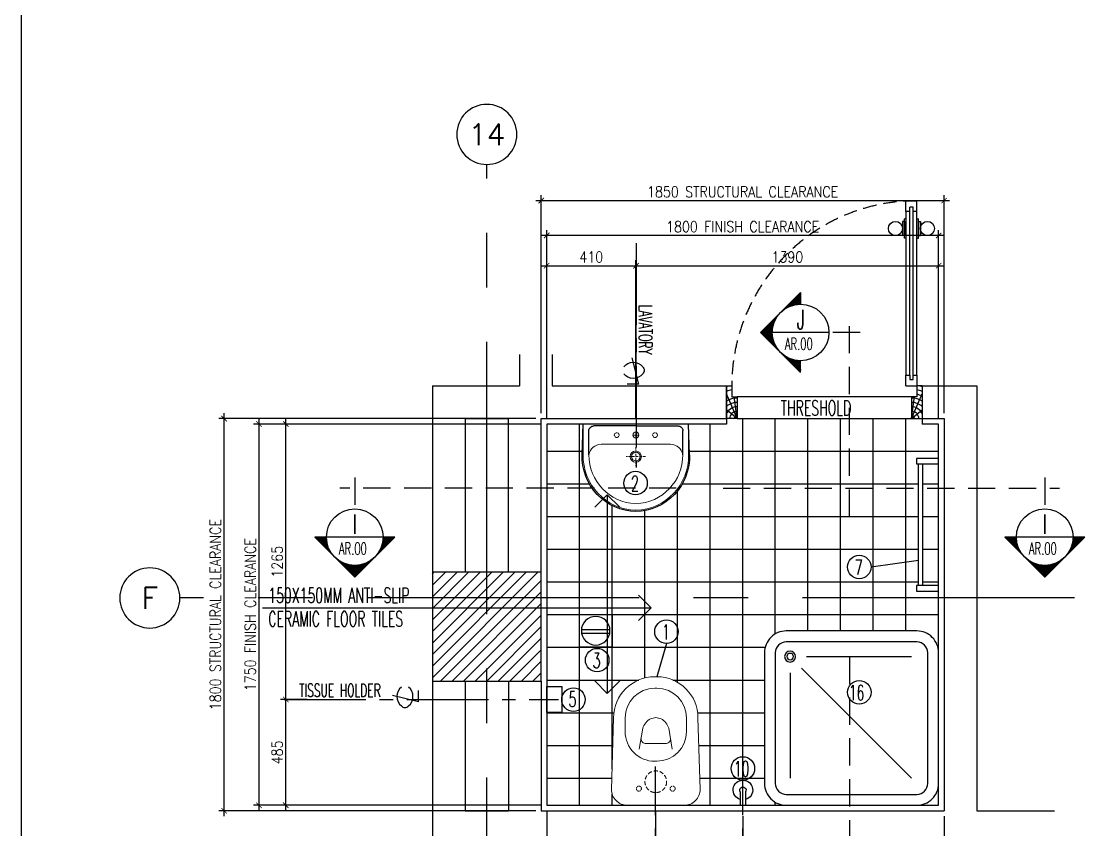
# Model space of a CAD drawing. Extents: x -233600 to -204723, y 196485 to 216410.
# Drawn here: x -233600 to -228716, y 205221 to 208932 of the extents above; entities that cross this region are included whole.
import ezdxf
from ezdxf.enums import TextEntityAlignment as Align

# ---------------------------------------------------------------- set-up
doc = ezdxf.new("R2010")
doc.units = 0
doc.header["$LTSCALE"] = 500
doc.header["$MEASUREMENT"] = 0
for name, pattern in [('CENTER2', [1.125, 0.75, -0.125, 0.125, -0.125]), ('CENTERX2', [4, 2.5, -0.5, 0.5, -0.5]), ('DASHED', [0.75, 0.5, -0.25]), ('HIDDEN', [0.375, 0.25, -0.125]), ('HIDDEN2', [0.1875, 0.125, -0.0625])]:
    doc.linetypes.add(name, pattern=pattern)
doc.layers.get('0').update_dxf_attribs({"linetype": 'CONTINUOUS'})
doc.layers.get('DEFPOINTS').update_dxf_attribs({"linetype": 'CONTINUOUS'})
for name, color, linetype in [('2', 2, 'CONTINUOUS'), ('ARCDIMR', 4, 'CONTINUOUS'), ('AX-CR', 2, 'CONTINUOUS'), ('AX-TXT', 2, 'CONTINUOUS'), ('AXES', 11, 'CENTERX2'), ('AXIS', 11, 'CENTER2'), ('COL', 5, 'CONTINUOUS'), ('DIM-NEW', 4, 'CONTINUOUS'), ('Dimout', 4, 'CONTINUOUS'), ('DOOR', 2, 'CONTINUOUS'), ('DW', 7, 'CONTINUOUS'), ('ELE', 3, 'CONTINUOUS'), ('ELEV-MARK', 6, 'CONTINUOUS'), ('FIX', 2, 'CONTINUOUS'), ('HAT', 8, 'CONTINUOUS'), ('JUMP', 2, 'CONTINUOUS'), ('Plaster', 7, 'CONTINUOUS'), ('Tile', 5, 'CONTINUOUS'), ('TITLE', 1, 'CONTINUOUS'), ('TXT', 2, 'CONTINUOUS'), ('WALL', 6, 'CONTINUOUS'), ('WallPartition', 2, 'CONTINUOUS')]:
    doc.layers.add(name, color=color, linetype=linetype)
doc.styles.add('DIM', font='simplex.shx', dxfattribs={"width": 0.85})
doc.styles.add('ROMANS', font='romans.shx', dxfattribs={"width": 0.6})
doc.dimstyles.new('DIM1-25', dxfattribs={"dimscale": 25, "dimtxt": 2, "dimasz": 1, "dimexe": 1, "dimexo": 1, "dimgap": 0.6, "dimtad": 1, "dimdec": 0, "dimdsep": 46, "dimtxsty": 'DIM', "dimblk1": 'ARCHTICK', "dimblk2": 'ARCHTICK', "dimsah": 1, "dimcen": 0.09, "dimdle": 1, "dimclrd": 256, "dimclrt": 2, "dimadec": 0, "dimazin": 0, "dimtfac": 1, "dimtdec": 0, "dimtix": 1, "dimtmove": 1, "dimatfit": 3, "dimldrblk": 'ARCHTICK', "dimfxl": 0, "dimtvp": 2, "dimtolj": 1, "dimtzin": 0, "dimarcsym": 0})

# ---------------------------------------------------------------- blocks, each defined once
blk = doc.blocks.new('A0-BOX')
at = {"layer": 'TITLE'}
blk.add_line((0, 79.7), (0, 0), dxfattribs=at)
blk = doc.blocks.new('_ARCHTICK')
at = {"color": 0, "linetype": 'ByBlock', "const_width": 0.15}
blk.add_lwpolyline([(-0.5, -0.5), (0.5, 0.5)], dxfattribs=at)
blk = doc.blocks.new('*D93')
at = {"layer": 'DEFPOINTS', "color": 0}
for p in [(-230287.2, 205307.9), (-229362.2, 205307.9), (-229362.2, 204415.2)]:
    blk.add_point(p, dxfattribs=at)
at = {"layer": 'Dimout', "color": 0, "lineweight": -2}
for p, q in [((-230287.2, 205282.9), (-230287.2, 204390.2)), ((-229362.2, 205282.9), (-229362.2, 204390.2))]:
    blk.add_line(p, q, dxfattribs=at)
at = {"layer": 'Dimout', "lineweight": -2}
blk.add_line((-230312.2, 204415.2), (-229337.2, 204415.2), dxfattribs=at)
at = {"layer": 'Dimout', "lineweight": -2, "xscale": 25, "yscale": 25, "zscale": 25, "rotation": 180}
blk.add_blockref('_ARCHTICK', (-230287.2, 204415.2), dxfattribs=at)
at = {"layer": 'Dimout', "lineweight": -2, "xscale": 25, "yscale": 25, "zscale": 25}
blk.add_blockref('_ARCHTICK', (-229362.2, 204415.2), dxfattribs=at)
at = {"layer": 'Dimout', "color": 2, "insert": (-229824.7, 204455.2), "char_height": 50, "attachment_point": 5, "style": 'DIM'}
blk.add_mtext('\\A1;925', dxfattribs=at)
blk = doc.blocks.new('*D88')
at = {"layer": 'DEFPOINTS', "color": 0}
for p in [(-229387.2, 207809.6), (-230776.7, 207082.9), (-229387.2, 207082.9)]:
    blk.add_point(p, dxfattribs=at)
at = {"layer": 'Dimout', "lineweight": -2}
blk.add_line((-230801.7, 207809.6), (-229362.2, 207809.6), dxfattribs=at)
at = {"layer": 'Dimout', "color": 0, "lineweight": -2}
for p, q in [((-230776.7, 207107.9), (-230776.7, 207834.6)), ((-229387.2, 207107.9), (-229387.2, 207834.6))]:
    blk.add_line(p, q, dxfattribs=at)
at = {"layer": 'Dimout', "lineweight": -2, "xscale": 25, "yscale": 25, "zscale": 25, "rotation": 180}
blk.add_blockref('_ARCHTICK', (-230776.7, 207809.6), dxfattribs=at)
at = {"layer": 'Dimout', "lineweight": -2, "xscale": 25, "yscale": 25, "zscale": 25}
blk.add_blockref('_ARCHTICK', (-229387.2, 207809.6), dxfattribs=at)
at = {"layer": 'Dimout', "color": 2, "insert": (-230081.9, 207849.6), "char_height": 50, "attachment_point": 5, "style": 'DIM'}
blk.add_mtext('\\A1;1390', dxfattribs=at)
blk = doc.blocks.new('*D85')
at = {"layer": 'DEFPOINTS', "color": 0}
for p in [(-231187.2, 207948.6), (-231187.2, 207082.9), (-229387.2, 207082.9)]:
    blk.add_point(p, dxfattribs=at)
at = {"layer": 'Dimout', "lineweight": -2}
blk.add_line((-229362.2, 207948.6), (-231212.2, 207948.6), dxfattribs=at)
at = {"layer": 'Dimout', "color": 0, "lineweight": -2}
for p, q in [((-231187.2, 207107.9), (-231187.2, 207973.6)), ((-229387.2, 207107.9), (-229387.2, 207973.6))]:
    blk.add_line(p, q, dxfattribs=at)
at = {"layer": 'Dimout', "lineweight": -2, "xscale": 25, "yscale": 25, "zscale": 25, "rotation": 180}
blk.add_blockref('_ARCHTICK', (-231187.2, 207948.6), dxfattribs=at)
at = {"layer": 'Dimout', "lineweight": -2, "xscale": 25, "yscale": 25, "zscale": 25}
blk.add_blockref('_ARCHTICK', (-229387.2, 207948.6), dxfattribs=at)
at = {"layer": 'Dimout', "color": 2, "insert": (-230287.2, 207988.6), "char_height": 50, "attachment_point": 5, "style": 'DIM'}
blk.add_mtext('\\A1;1800 FINISH CLEARANCE', dxfattribs=at)
blk = doc.blocks.new('*D86')
at = {"layer": 'DEFPOINTS', "color": 0}
for p in [(-229362.2, 208108.6), (-231212.2, 207107.9), (-229362.2, 207107.9)]:
    blk.add_point(p, dxfattribs=at)
at = {"layer": 'Dimout', "lineweight": -2}
blk.add_line((-231237.2, 208108.6), (-229337.2, 208108.6), dxfattribs=at)
at = {"layer": 'Dimout', "color": 0, "lineweight": -2}
for p, q in [((-231212.2, 207132.9), (-231212.2, 208133.6)), ((-229362.2, 207132.9), (-229362.2, 208133.6))]:
    blk.add_line(p, q, dxfattribs=at)
at = {"layer": 'Dimout', "lineweight": -2, "xscale": 25, "yscale": 25, "zscale": 25, "rotation": 180}
blk.add_blockref('_ARCHTICK', (-231212.2, 208108.6), dxfattribs=at)
at = {"layer": 'Dimout', "lineweight": -2, "xscale": 25, "yscale": 25, "zscale": 25}
blk.add_blockref('_ARCHTICK', (-229362.2, 208108.6), dxfattribs=at)
at = {"layer": 'Dimout', "color": 2, "insert": (-230287.2, 208148.6), "char_height": 50, "attachment_point": 5, "style": 'DIM'}
blk.add_mtext('\\A1;1850 STRUCTURAL CLEARANCE', dxfattribs=at)
blk = doc.blocks.new('DOOR90')
at = {"layer": 'DOOR', "color": 0, "linetype": 'ByBlock'}
for p, q in [((-150, 0), (-150, -25)), ((-150, 0), (0, 0)), ((0, -50), (0, 0)), ((-1000, -25), (-1000, -75)), ((-1000, -75), (-1000, -25)), ((-950, -25), (-1000, -25)), ((-970, -42), (-970, -58)), ((-950, -42), (-970, -42)), ((-950, -25), (-950, -42)), ((-917.6, -25), (-917.6, -17.8)), ((-827.6, -17.8), (-917.6, -17.8)), ((-905, -17.8), (-905, -8.8)), ((-905, -8.8), (-840.2, -8.8)), ((-905, -17.8), (-840.2, -17.8)), ((-840.2, -17.8), (-840.2, -8.8)), ((-827.6, -25), (-827.6, -17.8)), ((-200, -42), (-200, -25)), ((-200, -25), (-150, -25)), ((-180, -42), (-200, -42)), ((-180, -58), (-180, -42)), ((-150, -75), (-150, -25)), ((-150, -25), (-100, -25)), ((-100, -25), (-100, -50)), ((-950, -75), (-1000, -75)), ((-950, -58), (-970, -58)), ((-950, -58), (-950, -75)), ((-917.6, -75), (-917.6, -82.2)), ((-827.6, -82.2), (-917.6, -82.2)), ((-905, -82.2), (-905, -91.2)), ((-905, -82.2), (-840.2, -82.2)), ((-905, -91.2), (-840.2, -91.2)), ((-840.2, -82.2), (-840.2, -91.2)), ((-827.6, -75), (-827.6, -82.2)), ((-200, -75), (-200, -58)), ((-200, -58), (-180, -58)), ((-150, -75), (-200, -75)), ((-100, -50), (0, -50)), ((-150, -900), (-150, -875)), ((-150, -875), (-100, -875)), ((-100, -850), (0, -850)), ((-100, -875), (-100, -850)), ((0, -850), (0, -900)), ((0, -900), (-150, -900)), ((-150, -900), (0, -900))]:
    blk.add_line(p, q, dxfattribs=at)
at = {"layer": 'DOOR', "color": 9, "linetype": 'ByBlock'}
for p, q in [((0, -50), (-113.7, 0)), ((0, -50), (-40.1, 0)), ((0, -50), (-100, -36.6)), ((0, -850), (-113.7, -900)), ((0, -850), (-100, -863.4)), ((0, -850), (-40.1, -900))]:
    blk.add_line(p, q, dxfattribs=at)
at = {"layer": 'DOOR', "linetype": 'ByBlock'}
for p, q in [((-200, -25), (-950, -25)), ((-200, -42), (-950, -42)), ((-200, -58), (-950, -58)), ((-950, -75), (-200, -75))]:
    blk.add_line(p, q, dxfattribs=at)
at = {"layer": 'DOOR', "color": 0, "linetype": 'ByBlock'}
for centre in [(-872.6, 23.5), (-872.6, -123.5)]:
    blk.add_circle(centre, 32.4, dxfattribs=at)
at = {"layer": 'DOOR', "color": 9, "linetype": 'ByBlock'}
for centre, radius, start, end in [((0, -50), 154.4, 161.1053, 166.2858), ((0, -50), 134.4, 158.1598, 169.28), ((0, -50), 94.4, 148.0182, 180), ((0, -50), 74.4, 137.7764, 180), ((0, -50), 114.4, 154.0838, 167.3774), ((0, -50), 54.4, 113.2074, 180), ((0, -50), 34.4, 90, 180), ((0, -50), 14.4, 90, 180), ((0, -850), 134.4, 190.72, 201.8402), ((0, -850), 94.4, 180, 211.9818), ((0, -850), 74.4, 180, 222.2236), ((0, -850), 54.4, 180, 246.7926), ((0, -850), 34.4, 180, 270), ((0, -850), 14.4, 180, 270), ((0, -850), 154.4, 193.7142, 198.8947)]:
    blk.add_arc(centre, radius, start, end, dxfattribs=at)
at = {"layer": 'DOOR', "linetype": 'HIDDEN', "ltscale": 0.5}
blk.add_arc((-150, -25), 850, 180, 270, dxfattribs=at)
blk = doc.blocks.new('SHR1')
at = {"layer": 'FIX'}
for p, q in [((-195.7, 195.7), (-700, 700)), ((-142.7, 217.7), (-142.7, 700)), ((-217.7, 142.7), (-700, 142.7))]:
    blk.add_line(p, q, dxfattribs=at)
for points in [[(-825, 125), (-825, 725, -0.414214), (-725, 825), (-125, 825, -0.414214), (-25, 725), (-25, 125, -0.414214), (-125, 25), (-725, 25, -0.414214)], [(-775, 125), (-775, 725, -0.414214), (-725, 775), (-125, 775, -0.414214), (-75, 725), (-75, 125, -0.414214), (-125, 75), (-725, 75, -0.414214)]]:
    blk.add_lwpolyline(points, format="xyb", close=True, dxfattribs=at)
for radius in [25, 15]:
    blk.add_circle((-142.7, 142.7), radius, dxfattribs=at)
blk = doc.blocks.new('*D89')
at = {"layer": 'DEFPOINTS', "color": 0}
for p in [(-232385.1, 205818), (-232262.1, 205818), (-231187.2, 205332.9)]:
    blk.add_point(p, dxfattribs=at)
at = {"layer": 'Dimout', "color": 0, "lineweight": -2}
for p, q in [((-232287.1, 205818), (-232410.1, 205818)), ((-231212.2, 205332.9), (-232410.1, 205332.9))]:
    blk.add_line(p, q, dxfattribs=at)
at = {"layer": 'Dimout', "lineweight": -2}
blk.add_line((-232385.1, 205307.9), (-232385.1, 205843), dxfattribs=at)
at = {"layer": 'Dimout', "lineweight": -2, "xscale": 25, "yscale": 25, "zscale": 25}
for p, rotation in [((-232385.1, 205818), 90), ((-232385.1, 205332.9), 270)]:
    blk.add_blockref('_ARCHTICK', p, dxfattribs=dict(at, rotation=rotation))
at = {"layer": 'Dimout', "color": 2, "insert": (-232425.1, 205575.5), "char_height": 50, "attachment_point": 5, "rotation": 90, "style": 'DIM'}
blk.add_mtext('\\A1;485', dxfattribs=at)
blk = doc.blocks.new('A$C785E76E1')
at = {"layer": 'JUMP'}
for p, q in [((0.033, 0.0529), (0.033, 0.1149)), ((0.057, 0.0529), (0.057, 0.1149))]:
    blk.add_line(p, q, dxfattribs=at)
for radius, start, end in [(0.045, 105.4782, 74.5218), (0.0144, 146.4427, 33.5573)]:
    blk.add_arc((0.045, 0.045), radius, start, end, dxfattribs=at)
blk = doc.blocks.new('*D83')
at = {"layer": 'DEFPOINTS', "color": 0}
for p in [(-232668.5, 207107.9), (-231212.2, 207107.9), (-231212.2, 205307.9)]:
    blk.add_point(p, dxfattribs=at)
at = {"layer": 'Dimout', "lineweight": -2}
blk.add_line((-232668.5, 205282.9), (-232668.5, 207132.9), dxfattribs=at)
at = {"layer": 'Dimout', "color": 0, "lineweight": -2}
for p, q in [((-231237.2, 207107.9), (-232693.5, 207107.9)), ((-231237.2, 205307.9), (-232693.5, 205307.9))]:
    blk.add_line(p, q, dxfattribs=at)
at = {"layer": 'Dimout', "lineweight": -2, "xscale": 25, "yscale": 25, "zscale": 25}
for p, rotation in [((-232668.5, 207107.9), 90), ((-232668.5, 205307.9), 270)]:
    blk.add_blockref('_ARCHTICK', p, dxfattribs=dict(at, rotation=rotation))
at = {"layer": 'Dimout', "color": 2, "insert": (-232708.5, 206207.9), "char_height": 50, "attachment_point": 5, "rotation": 90, "style": 'DIM'}
blk.add_mtext('\\A1;1800 STRUCTURAL CLEARANCE', dxfattribs=at)
blk = doc.blocks.new('*D84')
at = {"layer": 'DEFPOINTS', "color": 0}
for p in [(-231187.2, 207082.9), (-232508.5, 205332.9), (-231187.2, 205332.9)]:
    blk.add_point(p, dxfattribs=at)
at = {"layer": 'Dimout', "color": 0, "lineweight": -2}
for p, q in [((-231212.2, 207082.9), (-232533.5, 207082.9)), ((-231212.2, 205332.9), (-232533.5, 205332.9))]:
    blk.add_line(p, q, dxfattribs=at)
at = {"layer": 'Dimout', "lineweight": -2}
blk.add_line((-232508.5, 207107.9), (-232508.5, 205307.9), dxfattribs=at)
at = {"layer": 'Dimout', "lineweight": -2, "xscale": 25, "yscale": 25, "zscale": 25}
for p, rotation in [((-232508.5, 207082.9), 90), ((-232508.5, 205332.9), 270)]:
    blk.add_blockref('_ARCHTICK', p, dxfattribs=dict(at, rotation=rotation))
at = {"layer": 'Dimout', "color": 2, "insert": (-232548.5, 206207.9), "char_height": 50, "attachment_point": 5, "rotation": 90, "style": 'DIM'}
blk.add_mtext('\\A1;1750 FINISH CLEARANCE', dxfattribs=at)
blk = doc.blocks.new('WC1')
at = {"layer": 'FIX', "lineweight": 20}
for p, q in [((-210, 203.8), (-538, 193.8)), ((-475, 140.8), (-538, 140.8)), ((-394.8, 75.7), (-490.4, 60.1)), ((-727, 4.8), (-727, -4.8)), ((-674, 4.8), (-674, -4.8)), ((-533.7, 24.2), (-539.5, 0)), ((-539.5, 0), (-533.7, -24.2)), ((-339, 4.8), (-339, -4.8)), ((-490.4, -60.1), (-394.8, -75.7)), ((-538, -140.8), (-475, -140.8)), ((-538, -193.8), (-210, -203.8))]:
    blk.add_line(p, q, dxfattribs=at)
at = {"layer": 'FIX', "linetype": 'Continuous', "lineweight": 20}
blk.add_line((-420.1, -47.3), (-420.4, 44.6), dxfattribs=at)
at = {"layer": 'FIX', "lineweight": 20}
blk.add_lwpolyline([(-213.2, -203.8), (-210, -203.8, 0.414214), (-137, -130.8), (-137, 0), (-137, 130.8, 0.414214), (-210, 203.8)], format="xyb", dxfattribs=at)
at = {"layer": 'FIX', "linetype": 'HIDDEN2', "lineweight": 20, "ltscale": 0.3}
blk.add_circle((-245, 0), 49.8, dxfattribs=at)
at = {"layer": 'FIX', "linetype": 'HIDDEN', "lineweight": 20, "ltscale": 0.05}
for centre in [(-213.2, 77.5), (-213.2, -77.5)]:
    blk.add_circle(centre, 11.6, dxfattribs=at)
at = {"layer": 'FIX', "lineweight": 20}
for centre, radius, start, end in [((-538, 4.8), 189, 90, 180), ((-538, 4.8), 136, 90, 180), ((-475, 4.8), 136, 360, 90), ((-464.4, -17.6), 82, 108.496, 128.9242), ((-473, -6.9), 68.2, 128.9242, 152.8468), ((-538, -4.8), 189, 180, 270), ((-538, -4.8), 136, 180, 270), ((-473, 6.9), 68.2, 207.1532, 231.0758), ((-464.4, 17.6), 82, 231.0758, 251.504), ((-475, -4.8), 136, 270, 0)]:
    blk.add_arc(centre, radius, start, end, dxfattribs=at)
at = {"layer": 'FIX', "linetype": 'Continuous', "lineweight": 20}
for centre, start, end in [((-442.7, 45.5), 357.6662, 91.6121), ((-442.4, -45.6), 268.3879, 2.3338)]:
    blk.add_arc(centre, 22.3, start, end, dxfattribs=at)
blk = doc.blocks.new('*D92')
at = {"layer": 'DEFPOINTS', "color": 0}
for p in [(-230687.2, 205332.9), (-230287.2, 205307.9), (-230287.2, 204415.2)]:
    blk.add_point(p, dxfattribs=at)
at = {"layer": 'Dimout', "color": 0, "lineweight": -2}
for p, q in [((-230687.2, 205307.9), (-230687.2, 204390.2)), ((-230287.2, 205282.9), (-230287.2, 204390.2))]:
    blk.add_line(p, q, dxfattribs=at)
at = {"layer": 'Dimout', "lineweight": -2}
blk.add_line((-230712.2, 204415.2), (-230262.2, 204415.2), dxfattribs=at)
at = {"layer": 'Dimout', "lineweight": -2, "xscale": 25, "yscale": 25, "zscale": 25, "rotation": 180}
blk.add_blockref('_ARCHTICK', (-230687.2, 204415.2), dxfattribs=at)
at = {"layer": 'Dimout', "lineweight": -2, "xscale": 25, "yscale": 25, "zscale": 25}
blk.add_blockref('_ARCHTICK', (-230287.2, 204415.2), dxfattribs=at)
at = {"layer": 'Dimout', "color": 2, "insert": (-230487.2, 204455.2), "char_height": 50, "attachment_point": 5, "style": 'DIM'}
blk.add_mtext('\\A1;400', dxfattribs=at)
blk = doc.blocks.new('*D91')
at = {"layer": 'DEFPOINTS', "color": 0}
for p in [(-231187.2, 205332.9), (-230687.2, 205332.9), (-230687.2, 204415.2)]:
    blk.add_point(p, dxfattribs=at)
at = {"layer": 'Dimout', "color": 0, "lineweight": -2}
for p, q in [((-231187.2, 205307.9), (-231187.2, 204390.2)), ((-230687.2, 205307.9), (-230687.2, 204390.2))]:
    blk.add_line(p, q, dxfattribs=at)
at = {"layer": 'Dimout', "lineweight": -2}
blk.add_line((-231212.2, 204415.2), (-230662.2, 204415.2), dxfattribs=at)
at = {"layer": 'Dimout', "lineweight": -2, "xscale": 25, "yscale": 25, "zscale": 25, "rotation": 180}
blk.add_blockref('_ARCHTICK', (-231187.2, 204415.2), dxfattribs=at)
at = {"layer": 'Dimout', "lineweight": -2, "xscale": 25, "yscale": 25, "zscale": 25}
blk.add_blockref('_ARCHTICK', (-230687.2, 204415.2), dxfattribs=at)
at = {"layer": 'Dimout', "color": 2, "insert": (-230937.2, 204455.2), "char_height": 50, "attachment_point": 5, "style": 'DIM'}
blk.add_mtext('\\A1;500', dxfattribs=at)
blk = doc.blocks.new('A$C67076F16')
at = {"layer": 'DIM-NEW'}
for p, q in [((0.0127, 0.0913), (0.1876, 0.0913)), ((0.0138, 0.1136), (0.1863, 0.1136))]:
    blk.add_line(p, q, dxfattribs=at)
at = {"layer": 'DW'}
blk.add_lwpolyline([(0, 0.2), (0, 0), (0.2, 0), (0.2, 0.2)], close=True, dxfattribs=at)
at = {"layer": 'FIX', "color": 2}
blk.add_circle((0.1, 0.0983), 0.0876, dxfattribs=at)
blk = doc.blocks.new('*X5')
at = {"color": 0}
for p, q in [((14608, 7877), (14819, 8088)), ((14625, 7890), (14821, 8086)), ((14637, 7899), (14823, 8084)), ((14647, 7905), (14825, 8082)), ((14656, 7910), (14826, 8081)), ((14664, 7915), (14828, 8079)), ((14671, 7919), (14830, 8077)), ((14678, 7922), (14832, 8075)), ((14685, 7925), (14833, 8073)), ((14691, 7928), (14835, 8072)), ((14697, 7930), (14837, 8070)), ((14703, 7933), (14839, 8068)), ((14709, 7935), (14841, 8066)), ((14714, 7937), (14842, 8065)), ((14719, 7938), (14844, 8063)), ((14725, 7940), (14846, 8061)), ((14730, 7941), (14848, 8059)), ((14734, 7943), (14849, 8058)), ((14739, 7944), (14851, 8056)), ((14744, 7945), (14853, 8054)), ((14749, 7946), (14855, 8052)), ((14753, 7947), (14856, 8051)), ((14757, 7948), (14858, 8049)), ((14762, 7949), (14860, 8047)), ((14766, 7950), (14862, 8045)), ((14770, 7950), (14863, 8043)), ((14774, 7951), (14865, 8042)), ((14778, 7951), (14867, 8040)), ((14782, 7952), (14869, 8038)), ((14786, 7952), (14871, 8036)), ((14790, 7953), (14872, 8035)), ((14794, 7953), (14874, 8033)), ((14798, 7953), (14876, 8031)), ((14802, 7953), (14878, 8029)), ((14805, 7954), (14879, 8028)), ((14809, 7954), (14881, 8026)), ((14813, 7954), (14883, 8024)), ((14816, 7954), (14885, 8022)), ((14820, 7954), (14886, 8020)), ((14823, 7954), (14888, 8019)), ((14827, 7954), (14890, 8017)), ((14830, 7954), (14892, 8015)), ((14834, 7953), (14894, 8013)), ((14837, 7953), (14895, 8012)), ((14840, 7953), (14897, 8010)), ((14844, 7953), (14899, 8008)), ((14847, 7953), (14901, 8006)), ((14850, 7952), (14902, 8005)), ((14853, 7952), (14904, 8003)), ((14856, 7952), (14906, 8001)), ((14860, 7951), (14908, 7999)), ((14863, 7951), (14909, 7997)), ((14866, 7950), (14911, 7996)), ((14869, 7950), (14913, 7994)), ((14872, 7949), (14915, 7992)), ((14875, 7949), (14917, 7990)), ((14878, 7948), (14918, 7989)), ((14881, 7948), (14920, 7987)), ((14884, 7947), (14922, 7985)), ((14887, 7947), (14924, 7983)), ((14890, 7946), (14925, 7982)), ((14893, 7945), (14927, 7980)), ((14895, 7945), (14929, 7978)), ((14898, 7944), (14931, 7976)), ((14901, 7943), (14932, 7974)), ((14904, 7942), (14934, 7973)), ((14907, 7942), (14936, 7971)), ((14909, 7941), (14938, 7969)), ((14912, 7940), (14939, 7967)), ((14915, 7939), (14941, 7966)), ((14917, 7938), (14943, 7964)), ((14920, 7937), (14945, 7962)), ((14923, 7937), (14947, 7960)), ((14925, 7936), (14948, 7959)), ((14928, 7935), (14950, 7957)), ((14931, 7934), (14952, 7955)), ((14933, 7933), (14954, 7953)), ((14936, 7932), (14955, 7952)), ((14938, 7931), (14957, 7950)), ((14941, 7930), (14959, 7948)), ((14943, 7929), (14961, 7946)), ((14946, 7928), (14962, 7944)), ((14948, 7927), (14964, 7943)), ((14951, 7926), (14966, 7941)), ((14953, 7925), (14968, 7939)), ((14956, 7923), (14970, 7937)), ((14360, 7629), (14571, 7839)), ((14364, 7629), (14557, 7822)), ((14958, 7922), (14971, 7936)), ((14960, 7921), (14973, 7934)), ((14963, 7920), (14975, 7932)), ((14965, 7919), (14977, 7930)), ((14967, 7918), (14978, 7929)), ((14970, 7916), (14980, 7927)), ((14972, 7915), (14982, 7925)), ((14974, 7914), (14984, 7923)), ((14977, 7913), (14985, 7921)), ((14979, 7911), (14987, 7920)), ((14981, 7910), (14989, 7918)), ((14983, 7909), (14991, 7916)), ((14986, 7908), (14993, 7914)), ((14988, 7906), (14994, 7913)), ((14990, 7905), (14996, 7911)), ((14992, 7903), (14998, 7909)), ((14994, 7902), (15000, 7907)), ((14997, 7901), (15001, 7906)), ((14999, 7899), (15003, 7904)), ((15001, 7898), (15005, 7902)), ((15003, 7896), (15007, 7900)), ((15005, 7895), (15008, 7898)), ((15007, 7894), (15010, 7897)), ((15009, 7892), (15012, 7895)), ((15011, 7891), (15014, 7893)), ((15013, 7889), (15016, 7891)), ((15015, 7888), (15017, 7890)), ((15017, 7886), (15019, 7888)), ((15019, 7884), (15021, 7886)), ((15021, 7883), (15023, 7884)), ((15023, 7881), (15024, 7883)), ((15025, 7880), (15026, 7881)), ((15027, 7878), (15028, 7879)), ((15029, 7877), (15030, 7877)), ((15031, 7875), (15031, 7875)), ((15033, 7873), (15033, 7874)), ((15035, 7872), (15035, 7872)), ((15036, 7870), (15037, 7870)), ((15038, 7868), (15038, 7868)), ((15040, 7867), (15040, 7867)), ((15042, 7865), (15042, 7865)), ((15044, 7863), (15044, 7863)), ((15046, 7861), (15046, 7861)), ((15047, 7860), (15047, 7860)), ((15051, 7856), (15051, 7856)), ((15053, 7854), (15053, 7854)), ((15054, 7852), (15054, 7853)), ((15056, 7851), (15056, 7851)), ((15058, 7849), (15058, 7849)), ((15059, 7847), (15060, 7847)), ((15061, 7845), (15061, 7845)), ((15063, 7843), (15063, 7844)), ((15064, 7841), (15065, 7842)), ((15066, 7839), (15067, 7840)), ((15068, 7837), (15069, 7838)), ((15069, 7836), (15070, 7837)), ((15071, 7834), (15072, 7835)), ((15072, 7832), (15074, 7833)), ((15074, 7830), (15076, 7831)), ((15076, 7828), (15077, 7830)), ((15077, 7826), (15079, 7828)), ((15079, 7824), (15081, 7826)), ((15080, 7822), (15083, 7824)), ((15082, 7820), (15084, 7822)), ((15083, 7818), (15086, 7821)), ((15085, 7815), (15088, 7819)), ((15086, 7813), (15090, 7817)), ((15087, 7811), (15092, 7815)), ((14368, 7629), (14549, 7810)), ((14371, 7629), (14542, 7800)), ((14375, 7629), (14537, 7791)), ((14378, 7629), (14533, 7783)), ((14382, 7629), (14529, 7776)), ((14385, 7629), (14525, 7769)), ((14389, 7629), (14522, 7762)), ((14392, 7629), (14519, 7756)), ((14396, 7629), (14517, 7750)), ((14399, 7629), (14515, 7744)), ((14403, 7629), (14513, 7739)), ((14406, 7629), (14511, 7733)), ((14410, 7629), (14509, 7728)), ((14413, 7629), (14507, 7723)), ((14417, 7629), (14506, 7718)), ((14421, 7629), (14505, 7713)), ((14424, 7629), (14503, 7708)), ((14428, 7629), (14502, 7703)), ((14431, 7629), (14501, 7699)), ((14435, 7629), (14500, 7694)), ((15089, 7809), (15093, 7814)), ((15090, 7807), (15095, 7812)), ((15092, 7805), (15097, 7810)), ((15093, 7803), (15099, 7808)), ((15094, 7801), (15100, 7807)), ((15096, 7798), (15102, 7805)), ((15097, 7796), (15104, 7803)), ((15098, 7794), (15106, 7801)), ((15100, 7792), (15107, 7799)), ((15101, 7790), (15109, 7798)), ((15102, 7787), (15111, 7796)), ((15104, 7785), (15113, 7794)), ((15105, 7783), (15115, 7792)), ((15106, 7780), (15116, 7791)), ((15107, 7778), (15118, 7789)), ((15108, 7776), (15120, 7787)), ((15110, 7773), (15122, 7785)), ((15111, 7771), (15123, 7784)), ((15112, 7769), (15125, 7782)), ((15113, 7766), (15127, 7780)), ((15114, 7764), (15129, 7778)), ((15115, 7761), (15130, 7777)), ((15116, 7759), (15132, 7775)), ((15117, 7756), (15134, 7773)), ((15118, 7754), (15136, 7771)), ((15119, 7751), (15137, 7769)), ((15121, 7749), (15139, 7768)), ((15122, 7746), (15141, 7766)), ((15122, 7744), (15143, 7764)), ((15123, 7741), (15145, 7762)), ((15124, 7739), (15146, 7761)), ((15125, 7736), (15148, 7759)), ((15126, 7733), (15150, 7757)), ((15127, 7731), (15152, 7755)), ((15128, 7728), (15153, 7754)), ((15129, 7725), (15155, 7752)), ((15130, 7723), (15157, 7750)), ((15130, 7720), (15159, 7748)), ((15131, 7717), (15160, 7746)), ((15132, 7714), (15162, 7745)), ((15133, 7712), (15164, 7743)), ((15133, 7709), (15166, 7741)), ((15134, 7706), (15168, 7739)), ((15135, 7703), (15169, 7738)), ((15136, 7700), (15171, 7736)), ((15136, 7697), (15173, 7734)), ((15137, 7695), (15175, 7732)), ((15137, 7692), (15176, 7731)), ((15138, 7689), (15178, 7729)), ((15139, 7686), (15180, 7727)), ((15139, 7683), (15182, 7725)), ((15140, 7680), (15183, 7723)), ((15140, 7676), (15185, 7722)), ((15140, 7673), (15187, 7720)), ((15141, 7670), (15189, 7718)), ((15141, 7667), (15191, 7716)), ((15142, 7664), (15192, 7715)), ((15142, 7661), (15194, 7713)), ((15142, 7658), (15196, 7711)), ((15143, 7654), (15198, 7709)), ((15143, 7651), (15199, 7708)), ((15143, 7648), (15201, 7706)), ((15143, 7644), (15203, 7704)), ((15143, 7641), (15205, 7702)), ((15143, 7637), (15206, 7700)), ((15143, 7634), (15208, 7699)), ((15144, 7631), (15210, 7697)), ((15145, 7629), (15212, 7695)), ((15149, 7629), (15214, 7693)), ((14438, 7629), (14499, 7690)), ((14442, 7629), (14499, 7686)), ((14445, 7629), (14498, 7681)), ((14449, 7629), (14497, 7677)), ((14452, 7629), (14497, 7673)), ((14456, 7629), (14496, 7669)), ((14459, 7629), (14496, 7665)), ((14463, 7629), (14495, 7661)), ((14466, 7629), (14495, 7657)), ((14470, 7629), (14494, 7653)), ((14474, 7629), (14494, 7649)), ((14477, 7629), (14494, 7646)), ((14481, 7629), (14494, 7642)), ((14484, 7629), (14494, 7638)), ((14488, 7629), (14494, 7635)), ((14491, 7629), (14494, 7631)), ((15152, 7629), (15215, 7692)), ((15156, 7629), (15217, 7690)), ((15159, 7629), (15219, 7688)), ((15163, 7629), (15221, 7686)), ((15167, 7629), (15222, 7685)), ((15170, 7629), (15224, 7683)), ((15174, 7629), (15226, 7681)), ((15177, 7629), (15228, 7679)), ((15181, 7629), (15229, 7678)), ((15184, 7629), (15231, 7676)), ((15188, 7629), (15233, 7674)), ((15191, 7629), (15235, 7672)), ((15195, 7629), (15236, 7670)), ((15198, 7629), (15238, 7669)), ((15202, 7629), (15240, 7667)), ((15205, 7629), (15242, 7665)), ((15209, 7629), (15244, 7663)), ((15212, 7629), (15245, 7662)), ((15216, 7629), (15247, 7660)), ((15220, 7629), (15249, 7658)), ((15223, 7629), (15251, 7656)), ((15227, 7629), (15252, 7655)), ((15230, 7629), (15254, 7653)), ((15234, 7629), (15256, 7651)), ((15237, 7629), (15258, 7649)), ((15241, 7629), (15259, 7647)), ((15244, 7629), (15261, 7646)), ((15248, 7629), (15263, 7644)), ((15251, 7629), (15265, 7642)), ((15255, 7629), (15267, 7640)), ((15258, 7629), (15268, 7639)), ((15262, 7629), (15270, 7637)), ((15266, 7629), (15272, 7635)), ((15269, 7629), (15274, 7633)), ((15273, 7629), (15275, 7632)), ((15276, 7629), (15277, 7630))]:
    blk.add_line(p, q, dxfattribs=at)
blk = doc.blocks.new('SCNTR', base_point=(3632.66, 549.66))
for q in [(3633.89, 554.57), (3636.1, 543.44)]:
    blk.add_line((3631.12, 543.44), q)
for centre, radius, start, end in [((3630.8, 549.38), 1.99, 133.3084, 182.4789), ((3633.47, 547.5), 5.23, 39.4883, 140.5117), ((3630.8, 549.21), 1.99, 177.5211, 226.6916), ((3633.47, 551.09), 5.23, 219.4883, 320.5117)]:
    blk.add_arc(centre, radius, start, end)
blk = doc.blocks.new('*D90')
at = {"layer": 'DEFPOINTS', "color": 0}
for p in [(-232385.1, 207082.9), (-231187.2, 207082.9), (-232262.1, 205818)]:
    blk.add_point(p, dxfattribs=at)
at = {"layer": 'Dimout', "color": 0, "lineweight": -2}
for p, q in [((-231212.2, 207082.9), (-232410.1, 207082.9)), ((-232287.1, 205818), (-232410.1, 205818))]:
    blk.add_line(p, q, dxfattribs=at)
at = {"layer": 'Dimout', "lineweight": -2}
blk.add_line((-232385.1, 205793), (-232385.1, 207107.9), dxfattribs=at)
at = {"layer": 'Dimout', "lineweight": -2, "xscale": 25, "yscale": 25, "zscale": 25}
for p, rotation in [((-232385.1, 207082.9), 90), ((-232385.1, 205818), 270)]:
    blk.add_blockref('_ARCHTICK', p, dxfattribs=dict(at, rotation=rotation))
at = {"layer": 'Dimout', "color": 2, "insert": (-232425.1, 206450.5), "char_height": 50, "attachment_point": 5, "rotation": 90, "style": 'DIM'}
blk.add_mtext('\\A1;1265', dxfattribs=at)
blk = doc.blocks.new('*D87')
at = {"layer": 'DEFPOINTS', "color": 0}
for p in [(-230777.7, 207809.6), (-231187.2, 207082.9), (-230777.7, 207082.9)]:
    blk.add_point(p, dxfattribs=at)
at = {"layer": 'Dimout', "lineweight": -2}
blk.add_line((-231212.2, 207809.6), (-230752.7, 207809.6), dxfattribs=at)
at = {"layer": 'Dimout', "color": 0, "lineweight": -2}
for p, q in [((-231187.2, 207107.9), (-231187.2, 207834.6)), ((-230777.7, 207107.9), (-230777.7, 207834.6))]:
    blk.add_line(p, q, dxfattribs=at)
at = {"layer": 'Dimout', "lineweight": -2, "xscale": 25, "yscale": 25, "zscale": 25, "rotation": 180}
blk.add_blockref('_ARCHTICK', (-231187.2, 207809.6), dxfattribs=at)
at = {"layer": 'Dimout', "lineweight": -2, "xscale": 25, "yscale": 25, "zscale": 25}
blk.add_blockref('_ARCHTICK', (-230777.7, 207809.6), dxfattribs=at)
at = {"layer": 'Dimout', "color": 2, "insert": (-230982.4, 207849.6), "char_height": 50, "attachment_point": 5, "style": 'DIM'}
blk.add_mtext('\\A1;410', dxfattribs=at)
blk = doc.blocks.new('AXU')
at = {"layer": 'AX-CR'}
blk.add_circle((0, 350), 350, dxfattribs=at)
at = {"layer": 'AX-TXT', "style": 'ROMANS'}
blk.add_attdef('AX', text='', height=250, dxfattribs=at).set_placement((0, 350), align=Align.MIDDLE)
blk = doc.blocks.new('*X21')
at = {"color": 0}
for p, q in [((203888.6, 132665.2), (204373.1, 133149.7)), ((203888.6, 132718.3), (204320, 133149.7)), ((203888.6, 132771.3), (204267, 133149.7)), ((203888.6, 132824.3), (204214, 133149.7)), ((203888.6, 132877.4), (204160.9, 133149.7)), ((203888.6, 132930.4), (204107.9, 133149.7)), ((203888.6, 132983.4), (204054.9, 133149.7)), ((203888.6, 133036.5), (204001.8, 133149.7)), ((203888.6, 133089.5), (203948.8, 133149.7)), ((203888.6, 133142.5), (203895.8, 133149.7)), ((203926.1, 132649.7), (204388.6, 133112.2)), ((203979.1, 132649.7), (204388.6, 133059.2)), ((204032.2, 132649.7), (204388.6, 133006.1)), ((204085.2, 132649.7), (204388.6, 132953.1)), ((204138.2, 132649.7), (204388.6, 132900.1)), ((204191.3, 132649.7), (204388.6, 132847)), ((204244.3, 132649.7), (204388.6, 132794)), ((204297.3, 132649.7), (204388.6, 132741)), ((204350.4, 132649.7), (204388.6, 132687.9))]:
    blk.add_line(p, q, dxfattribs=at)
blk = doc.blocks.new('COL50')
at = {"layer": 'COL'}
blk.add_lwpolyline([(-250, 250), (-250, -250), (250, -250), (250, 250)], close=True, dxfattribs=at)
blk = doc.blocks.new('LAV1')
at = {"layer": 'FIX', "linetype": 'DASHED', "lineweight": 20, "ltscale": 0.05}
for p, q in [((-0.5, 170), (-0.5, 270)), ((-0.5, 170), (-0.5, 270)), ((49.5, 220), (-50.5, 220))]:
    blk.add_line(p, q, dxfattribs=at)
at = {"layer": 'FIX', "linetype": 'ByBlock', "ltscale": 0.3}
for p, q in [((-280, 210), (-275, 50)), ((-245, 210), (-245, 85)), ((245, 210), (245, 85)), ((280, 210), (275, 50)), ((0, 60), (-220.2, 60)), ((0, 60), (220.2, 60))]:
    blk.add_line(p, q, dxfattribs=at)
at = {"layer": 'FIX', "linetype": 'Continuous', "lineweight": 20}
for p, q in [((-275, 210), (-275, 50)), ((275, 210), (275, 50)), ((0, 155), (-181.4, 155)), ((0, 155), (181.4, 155)), ((0, 50), (-275, 50)), ((0, 50), (-252.5, 50)), ((0, 50), (252.5, 50)), ((0, 50), (275, 50))]:
    blk.add_line(p, q, dxfattribs=at)
at = {"layer": 'FIX', "lineweight": 20}
for p, q in [((0, 92), (0, 123)), ((15.6, 107.5), (-15.5, 107.5))]:
    blk.add_line(p, q, dxfattribs=at)
for centre, radius in [((-0.5, 220), 29.5), ((-0.5, 220), 22.5), ((0, 107.5), 15.5)]:
    blk.add_circle(centre, radius, dxfattribs=at)
at = {"layer": 'FIX', "linetype": 'HIDDEN', "lineweight": 20, "ltscale": 0.05}
for centre in [(-100, 107.5), (100, 107.5)]:
    blk.add_circle(centre, 12.4, dxfattribs=at)
at = {"layer": 'FIX', "linetype": 'ByBlock', "ltscale": 0.3}
for centre, radius, start, end in [((6.9, 220), 287, 91.3776, 182.0064), ((-6.9, 220), 287, 357.9936, 88.6224), ((-220.1, 84.9), 24.9, 179.7021, 269.9486), ((220.1, 84.9), 24.9, 270.0514, 0.2979)]:
    blk.add_arc(centre, radius, start, end, dxfattribs=at)
at = {"layer": 'FIX', "linetype": 'Continuous', "lineweight": 20}
for centre, radius, start, end in [((8.4, 216.7), 283.4, 91.6988, 181.351), ((-8.4, 216.7), 283.4, 358.649, 88.3012), ((7.6, 212.5), 252.7, 91.7328, 180.4884), ((-7.6, 212.5), 252.7, 359.5116, 88.2672), ((-179.2, 221.8), 66.9, 190.2006, 268.0786), ((179.2, 221.8), 66.9, 271.9214, 349.7994)]:
    blk.add_arc(centre, radius, start, end, dxfattribs=at)
blk = doc.blocks.new('A$C6F351844')
for p, q in [((0, 0.1016), (0.0254, 0.1016)), ((0, 0), (0, 0.1016)), ((0.0254, 0.1016), (0.0254, 0)), ((0.5842, 0), (0.5842, 0.1016)), ((0.5842, 0.1016), (0.6096, 0.1016)), ((0.6096, 0.1016), (0.6096, 0)), ((0.5842, 0.0921), (0.0254, 0.0921)), ((0.5842, 0.073), (0.0254, 0.073)), ((0.0254, 0), (0, 0)), ((0.6096, 0), (0.5842, 0))]:
    blk.add_line(p, q)

msp = doc.modelspace()

# ---------------------------------------------------------------- linework, layer by layer
at = {"layer": '2'}
msp.add_lwpolyline([(-231118.3, 205758), (-231187.2, 205758), (-231187.2, 205878), (-231118.3, 205878)], close=True, dxfattribs=at)
at = {"layer": 'AXES'}
for p, q in [((-231462.2, 204210.4), (-231462.2, 208274.4)), ((-228762.7, 206284.6), (-232871.9, 206284.6))]:
    msp.add_line(p, q, dxfattribs=at)
at = {"layer": 'AXIS'}
for p, q in [((-230776.7, 207913.1), (-230776.7, 206884)), ((-232392.2, 205818), (-231132.8, 205818)), ((-230687.7, 204725.5), (-230687.7, 205511)), ((-230286.2, 204725.5), (-230286.2, 205511))]:
    msp.add_line(p, q, dxfattribs=at)
at = {"layer": 'ELE'}
for p, q in [((-229512.2, 207207.9), (-230312.2, 207207.9)), ((-230312.2, 207107.9), (-229512.2, 207107.9)), ((-230908.8, 206758.6), (-230908.8, 205845.5)), ((-232492.4, 206239.4), (-230706.9, 206239.4))]:
    msp.add_line(p, q, dxfattribs=at)
at = {"layer": 'ELEV-MARK', "color": 6}
for p, q in [((-230021.1, 207687), (-230205, 207503.2)), ((-230021.1, 207687), (-230021.1, 207633.2)), ((-230021.1, 207319.3), (-230205, 207503.2)), ((-229891.1, 207503.2), (-230151.1, 207503.2)), ((-232252.6, 206563.6), (-232068.7, 206379.8)), ((-232198.7, 206563.6), (-232252.6, 206563.6)), ((-231938.7, 206563.6), (-232198.7, 206563.6)), ((-231884.9, 206563.6), (-232068.7, 206379.8)), ((-231884.9, 206563.6), (-231938.7, 206563.6)), ((-229084, 206563.6), (-228900.2, 206379.8)), ((-229030.2, 206563.6), (-229084, 206563.6)), ((-228770.2, 206563.6), (-229030.2, 206563.6)), ((-228716.4, 206563.6), (-228900.2, 206379.8)), ((-228716.4, 206563.6), (-228770.2, 206563.6))]:
    msp.add_line(p, q, dxfattribs=at)
at = {"layer": 'ELEV-MARK', "color": 6, "linetype": 'HIDDEN'}
for p, q in [((-229796.5, 206657.9), (-229796.5, 207571.6)), ((-229747.7, 207503.2), (-229891.1, 207503.2)), ((-232068.7, 206837), (-232068.7, 206693.6)), ((-228900.2, 206837), (-228900.2, 206693.6)), ((-230591.9, 206788.2), (-232137.2, 206788.2)), ((-230377, 206788.2), (-228831.7, 206788.2)), ((-229796.5, 206015.2), (-229796.5, 204817.9))]:
    msp.add_line(p, q, dxfattribs=at)
at = {"layer": 'ELEV-MARK', "color": 6}
for centre in [(-230021.1, 207503.2), (-232068.7, 206563.6), (-228900.2, 206563.6)]:
    msp.add_circle(centre, 130, dxfattribs=at)
at = {"layer": 'FIX', "color": 2}
for p, q in [((-229697.8, 206426.7), (-229479.2, 206457.9)), ((-230637.2, 206075.9), (-230681.3, 205922.9))]:
    msp.add_line(p, q, dxfattribs=at)
at = {"layer": 'FIX'}
msp.add_line((-230298.2, 205332.9), (-230274.2, 205332.9), dxfattribs=at)
at = {"layer": 'FIX', "color": 2}
for centre in [(-230779.2, 206811.8), (-229751.8, 206426.7), (-230637.2, 206129.8), (-230955.3, 205999.1), (-229751.8, 205851.4), (-231064.3, 205818), (-230286.2, 205501.7)]:
    msp.add_circle(centre, 54, dxfattribs=at)
at = {"layer": 'Plaster'}
for p, q in [((-230362.2, 207107.9), (-230362.2, 207082.9)), ((-229462.2, 207107.9), (-229462.2, 207082.9))]:
    msp.add_line(p, q, dxfattribs=at)
msp.add_lwpolyline([(-230362.2, 207082.9), (-231187.2, 207082.9), (-231187.2, 205332.9), (-229387.2, 205332.9), (-229387.2, 207082.9), (-229462.2, 207082.9)], dxfattribs=at)
at = {"layer": 'Tile'}
for p, q in [((-231037.2, 205332.9), (-231037.2, 207082.9)), ((-230437.2, 205332.9), (-230437.2, 207082.9)), ((-230287.2, 205447.7), (-230287.2, 207107.9)), ((-230137.2, 206119.5), (-230137.2, 207107.9)), ((-229987.2, 206132.9), (-229987.2, 207107.9)), ((-229837.2, 206132.9), (-229837.2, 207107.9)), ((-229687.2, 206132.9), (-229687.2, 207107.9)), ((-229537.2, 206132.9), (-229537.2, 207107.9)), ((-231187.2, 206957.9), (-231020.6, 206957.9)), ((-230529.3, 206957.9), (-229387.2, 206957.9)), ((-231187.2, 206807.9), (-230987.9, 206807.9)), ((-230561.4, 206807.9), (-229479.2, 206807.9)), ((-229460.2, 206807.9), (-229387.2, 206807.9)), ((-230587.2, 205897.7), (-230587.2, 206770.9)), ((-230887.2, 205498.3), (-230887.2, 206710.2)), ((-230737.2, 205917.1), (-230737.2, 206684.4)), ((-231187.2, 206657.9), (-229479.2, 206657.9)), ((-229460.2, 206657.9), (-229387.2, 206657.9)), ((-231187.2, 206507.9), (-229479.2, 206507.9)), ((-229460.2, 206507.9), (-229387.2, 206507.9)), ((-231187.2, 206357.9), (-229479.2, 206357.9)), ((-229460.2, 206357.9), (-229387.2, 206357.9)), ((-231187.2, 206207.9), (-229387.2, 206207.9)), ((-231187.2, 206057.9), (-230184, 206057.9)), ((-229390.3, 206057.9), (-229387.2, 206057.9)), ((-231187.2, 205907.9), (-230764.8, 205907.9)), ((-230607.5, 205907.9), (-230187.2, 205907.9)), ((-231187.2, 205757.9), (-230879.2, 205757.9)), ((-230493.1, 205757.9), (-230187.2, 205757.9)), ((-231187.2, 205607.9), (-230883.8, 205607.9)), ((-230488.5, 205607.9), (-230187.2, 205607.9)), ((-231187.2, 205457.9), (-230888.4, 205457.9)), ((-230483.9, 205457.9), (-230187.2, 205457.9)), ((-230887.2, 205332.9), (-230887.2, 205385.8)), ((-230137.2, 205332.9), (-230137.2, 205346.3))]:
    msp.add_line(p, q, dxfattribs=at)
at = {"layer": 'WALL', "linetype": 'ByBlock'}
for p, q in [((-231312.2, 207402.4), (-231312.2, 207257.9)), ((-231162.2, 207402.4), (-231162.2, 207257.9)), ((-231712.2, 207257.9), (-231712.2, 205157.9)), ((-231712.2, 207257.9), (-231312.2, 207257.9)), ((-231162.2, 207257.9), (-230362.2, 207257.9)), ((-230362.2, 207257.9), (-230362.2, 207107.9)), ((-229462.2, 207257.9), (-229462.2, 207107.9)), ((-229462.2, 207257.9), (-229212.2, 207257.9)), ((-229212.2, 207257.9), (-229212.2, 205307.9)), ((-231562.2, 207107.9), (-231362.2, 207107.9)), ((-231562.2, 207107.9), (-231362.2, 207107.9)), ((-231562.2, 207107.9), (-231562.2, 206402.9)), ((-231362.2, 206402.9), (-231362.2, 207107.9)), ((-231212.2, 207107.9), (-230362.2, 207107.9)), ((-231212.2, 206402.9), (-231212.2, 207107.9)), ((-229462.2, 207107.9), (-229362.2, 207107.9)), ((-229362.2, 207107.9), (-229362.2, 205307.9)), ((-231562.2, 205902.9), (-231562.2, 205307.9)), ((-231362.2, 205902.9), (-231362.2, 205307.9)), ((-231212.2, 205902.9), (-231212.2, 205307.9)), ((-231562.2, 205307.9), (-231362.2, 205307.9)), ((-231562.2, 205307.9), (-231362.2, 205307.9)), ((-231212.2, 205307.9), (-229362.2, 205307.9)), ((-229212.2, 205307.9), (-228855.3, 205307.9))]:
    msp.add_line(p, q, dxfattribs=at)
at = {"layer": 'WallPartition', "color": 6}
for points in [[(-230850.8, 206700.6), (-230908.8, 206758.6), (-230966.8, 206700.6)], [(-230764.9, 206297.4), (-230706.9, 206239.4), (-230764.9, 206181.4)], [(-230850.8, 205903.5), (-230908.8, 205845.5), (-230966.8, 205903.5)]]:
    msp.add_lwpolyline(points, dxfattribs=at)

# ---------------------------------------------------------------- block references
at = {"xscale": 250, "yscale": 250, "zscale": 250}
msp.add_blockref('A0-BOX', (-233600.1, 196485.4), dxfattribs=at)
at = {"layer": 'ARCDIMR', "xscale": -10.75199999992037, "yscale": 10.75199999992037, "zscale": 10.752}
msp.add_blockref('SCNTR', (-230781.1, 207333.5), dxfattribs=at)
at = {"layer": 'ARCDIMR', "xscale": 10.75199999992037, "yscale": 10.75199999992037, "zscale": 10.752, "rotation": 90}
msp.add_blockref('SCNTR', (-231842.1, 205823.5), dxfattribs=at)
at = {"layer": 'AXES'}
ref = msp.add_blockref('AXU', (-231462.2, 208550.4), dxfattribs=dict(at, xscale=-0.3942857142857143, yscale=0.3942857142857143, zscale=0.3942857142857143, rotation=180))
ref.add_attrib('AX', '14', dxfattribs={"layer": 'AX-TXT', "color": 6, "height": 98.57, "style": 'ROMANS'}).set_placement((-231462.2, 208412.4), align=Align.MIDDLE)
ref = msp.add_blockref('AXU', (-233009.9, 206422.6), dxfattribs=dict(at, xscale=-0.3942857142857143, yscale=0.3942857142857143, zscale=0.3942857142857143, rotation=180))
ref.add_attrib('AX', 'F', dxfattribs={"layer": 'AX-TXT', "color": 6, "height": 98.6, "style": 'ROMANS'}).set_placement((-233009.9, 206284.6), align=Align.MIDDLE)
at = {"layer": 'COL'}
msp.add_blockref('COL50', (-231462.2, 206152.9), dxfattribs=at)
msp.add_blockref('COL50', (-231462.2, 206152.9), dxfattribs=at)
at = {"layer": 'Dimout', "rotation": 180}
for name, p, xscale, yscale, zscale in [('A$C67076F16', (-231037.2, 206207.9), -750, 750, 750), ('A$C785E76E1', (-230331.1, 205447.8), -1000, 1000, 1000)]:
    msp.add_blockref(name, p, dxfattribs=dict(at, xscale=xscale, yscale=yscale, zscale=zscale))
at = {"layer": 'DOOR', "color": 0, "linetype": 'ByBlock', "rotation": 270}
msp.add_blockref('DOOR90', (-229462.2, 207107.9), dxfattribs=at)
at = {"layer": 'ELEV-MARK', "color": 11, "yscale": 0.4000000000232831, "zscale": 0.4}
for p, xscale, rotation in [((-226969.6, 213430.6), -0.4000000000232831, 90), ((-226141.3, 209615.1), 0.4000000000232831, 180), ((-222972.7, 209615.1), 0.4000000000232831, 180)]:
    msp.add_blockref('*X5', p, dxfattribs=dict(at, xscale=xscale, rotation=rotation))
at = {"layer": 'FIX'}
for name, p, xscale, yscale, zscale, rotation in [('LAV1', (-230777.7, 207126.9), -0.8800000068731606, 0.879999999597203, 0.87999999978, 180), ('A$C6F351844', (-229387.2, 206925.2), -1000, 1000, 1000, 89.99999999988998)]:
    msp.add_blockref(name, p, dxfattribs=dict(at, xscale=xscale, yscale=yscale, zscale=zscale, rotation=rotation))
at = {"layer": 'FIX', "xscale": -1, "rotation": 270}
msp.add_blockref('SHR1', (-230212.2, 206157.9), dxfattribs=at)
at = {"layer": 'FIX', "rotation": 270}
msp.add_blockref('WC1', (-230686.2, 205195.9), dxfattribs=at)
at = {"layer": 'HAT'}
msp.add_blockref('*X21', (-435600.7, 73253.1), dxfattribs=at)

# ---------------------------------------------------------------- texts
at = {"layer": 'ELEV-MARK', "color": 6, "style": 'ROMANS', "width": 0.6}
for tag, p in [('J', (-230020.2, 207562.9)), ('I', (-232067.8, 206623.4)), ('I', (-228899.3, 206623.4))]:
    msp.add_attdef(tag, text='1', height=90, dxfattribs=at).set_placement(p, align=Align.MIDDLE)
at = {"layer": 'ELEV-MARK', "color": 2, "style": 'ROMANS', "width": 0.6}
for p in [(-230029.3, 207450.9), (-232077, 206511.4), (-228908.4, 206511.4)]:
    msp.add_attdef('AR.00', text='S-00', height=56, dxfattribs=at).set_placement(p, align=Align.MIDDLE)
at = {"layer": 'TXT', "style": 'ROMANS', "width": 0.6}
msp.add_text('LAVATORY', height=60, rotation=270, dxfattribs=at).set_placement((-230763.5, 207629.5))
for s, height, p in [('THRESHOLD', 70, (-230112.6, 207121.6)), ('2', 70, (-230799.8, 206775.3)), ('7', 70, (-229772.7, 206390.2)), ('150X150MM ANTI-SLIP', 70, (-232465.8, 206261.4)), ('CERAMIC FLOOR TILES', 70, (-232465.8, 206153.3)), ('1', 70, (-230657.7, 206093.3)), ('3', 70, (-230975.8, 205962.6)), ('TISSUE HOLDER', 60, (-232324.4, 205830.2)), ('5', 70, (-231086.3, 205784.6)), ('16', 70, (-229800.1, 205814.9)), ('10', 70, (-230328, 205465.2))]:
    msp.add_text(s, height=height, dxfattribs=at).set_placement(p)

# ---------------------------------------------------------------- dimensions: what is measured, and where the dimension line sits
at = {"layer": 'Dimout'}
dim = msp.add_linear_dim(base=(-229362.2, 208108.6), p1=(-231212.2, 207107.9), p2=(-229362.2, 207107.9), text='<> STRUCTURAL CLEARANCE', dimstyle='DIM1-25', dxfattribs=at)
dim.commit()
dim.dimension.update_dxf_attribs({"geometry": '*D86', "text_midpoint": (-230287.2, 208148.6)})
for base, p1, p2, angle, text, picture, middle in [((-231187.2, 207948.6), (-229387.2, 207082.9), (-231187.2, 207082.9), 180, '<> FINISH CLEARANCE', '*D85', (-230287.2, 207988.6)), ((-232668.5, 207107.9), (-231212.2, 205307.9), (-231212.2, 207107.9), 90, '<> STRUCTURAL CLEARANCE', '*D83', (-232708.5, 206207.9)), ((-232508.5, 205332.9), (-231187.2, 207082.9), (-231187.2, 205332.9), 270, '<> FINISH CLEARANCE', '*D84', (-232548.5, 206207.9))]:
    dim = msp.add_linear_dim(base=base, p1=p1, p2=p2, angle=angle, text=text, dimstyle='DIM1-25', dxfattribs=at)
    dim.commit()
    dim.dimension.update_dxf_attribs({"geometry": picture, "text_midpoint": middle})
for base, p1, p2, picture, middle in [((-230777.6581, 207809.646), (-231187.1582, 207082.8618), (-230777.6581, 207082.8618), '*D87', (-230982.4082, 207849.646)), ((-229387.158147, 207809.645995), (-230776.65815, 207082.86177), (-229387.158147, 207082.861774), '*D88', (-230081.908148, 207849.645995)), ((-230687.2, 204415.2), (-231187.2, 205332.9), (-230687.2, 205332.9), '*D91', (-230937.2, 204455.2)), ((-230287.2, 204415.2), (-230687.2, 205332.9), (-230287.2, 205307.9), '*D92', (-230487.2, 204455.2)), ((-229362.2, 204415.2), (-230287.2, 205307.9), (-229362.2, 205307.9), '*D93', (-229824.7, 204455.2))]:
    dim = msp.add_linear_dim(base=base, p1=p1, p2=p2, dimstyle='DIM1-25', dxfattribs=at)
    dim.commit()
    dim.dimension.update_dxf_attribs({"geometry": picture, "text_midpoint": middle})
for base, p1, p2, picture, middle in [((-232385.1, 207082.9), (-232262.1, 205818), (-231187.2, 207082.9), '*D90', (-232425.1, 206450.5)), ((-232385.1, 205818), (-231187.2, 205332.9), (-232262.1, 205818), '*D89', (-232425.1, 205575.5))]:
    dim = msp.add_linear_dim(base=base, p1=p1, p2=p2, angle=90, dimstyle='DIM1-25', dxfattribs=at)
    dim.commit()
    dim.dimension.update_dxf_attribs({"geometry": picture, "text_midpoint": middle})

doc.saveas('drawing.dxf')
